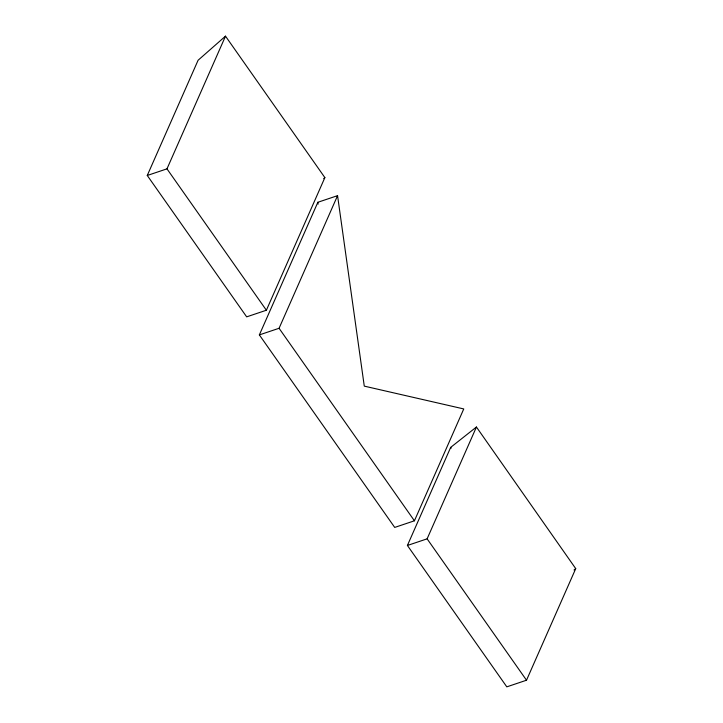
<?xml version="1.0" encoding="UTF-8"?>
<svg xmlns="http://www.w3.org/2000/svg" width="723" height="723" viewBox="0 0 723 723"><rect width="100%" height="100%" fill="white"/><g stroke="black" fill="none" stroke-linecap="round" stroke-linejoin="round"><path stroke-width="1.08" d="M147.266 175.481L198.093 60.253L225.504 36.15L324.871 177.605L266.38 310.23L246.67 316.855L147.266 175.481L166.977 168.848L225.504 36.15M259.358 334.903L317.858 202.277L337.56 195.662L364.275 386.127L463.759 408.938L414.424 520.795L394.713 527.419L259.358 334.903L279.069 328.278L337.56 195.662M407.411 545.467L450.664 447.392L476.43 427.022L575.734 568.63L526.516 680.216L506.805 686.85L407.411 545.467L427.112 538.843L476.43 427.022M323.732 178.608L324.871 177.605M574.017 569.986L575.734 568.63M166.977 168.848L266.38 310.23M279.069 328.278L414.424 520.795M427.112 538.843L526.516 680.216M450.664 447.392L451.188 448.152M317.858 202.277L318.12 204.13"/></g></svg>
